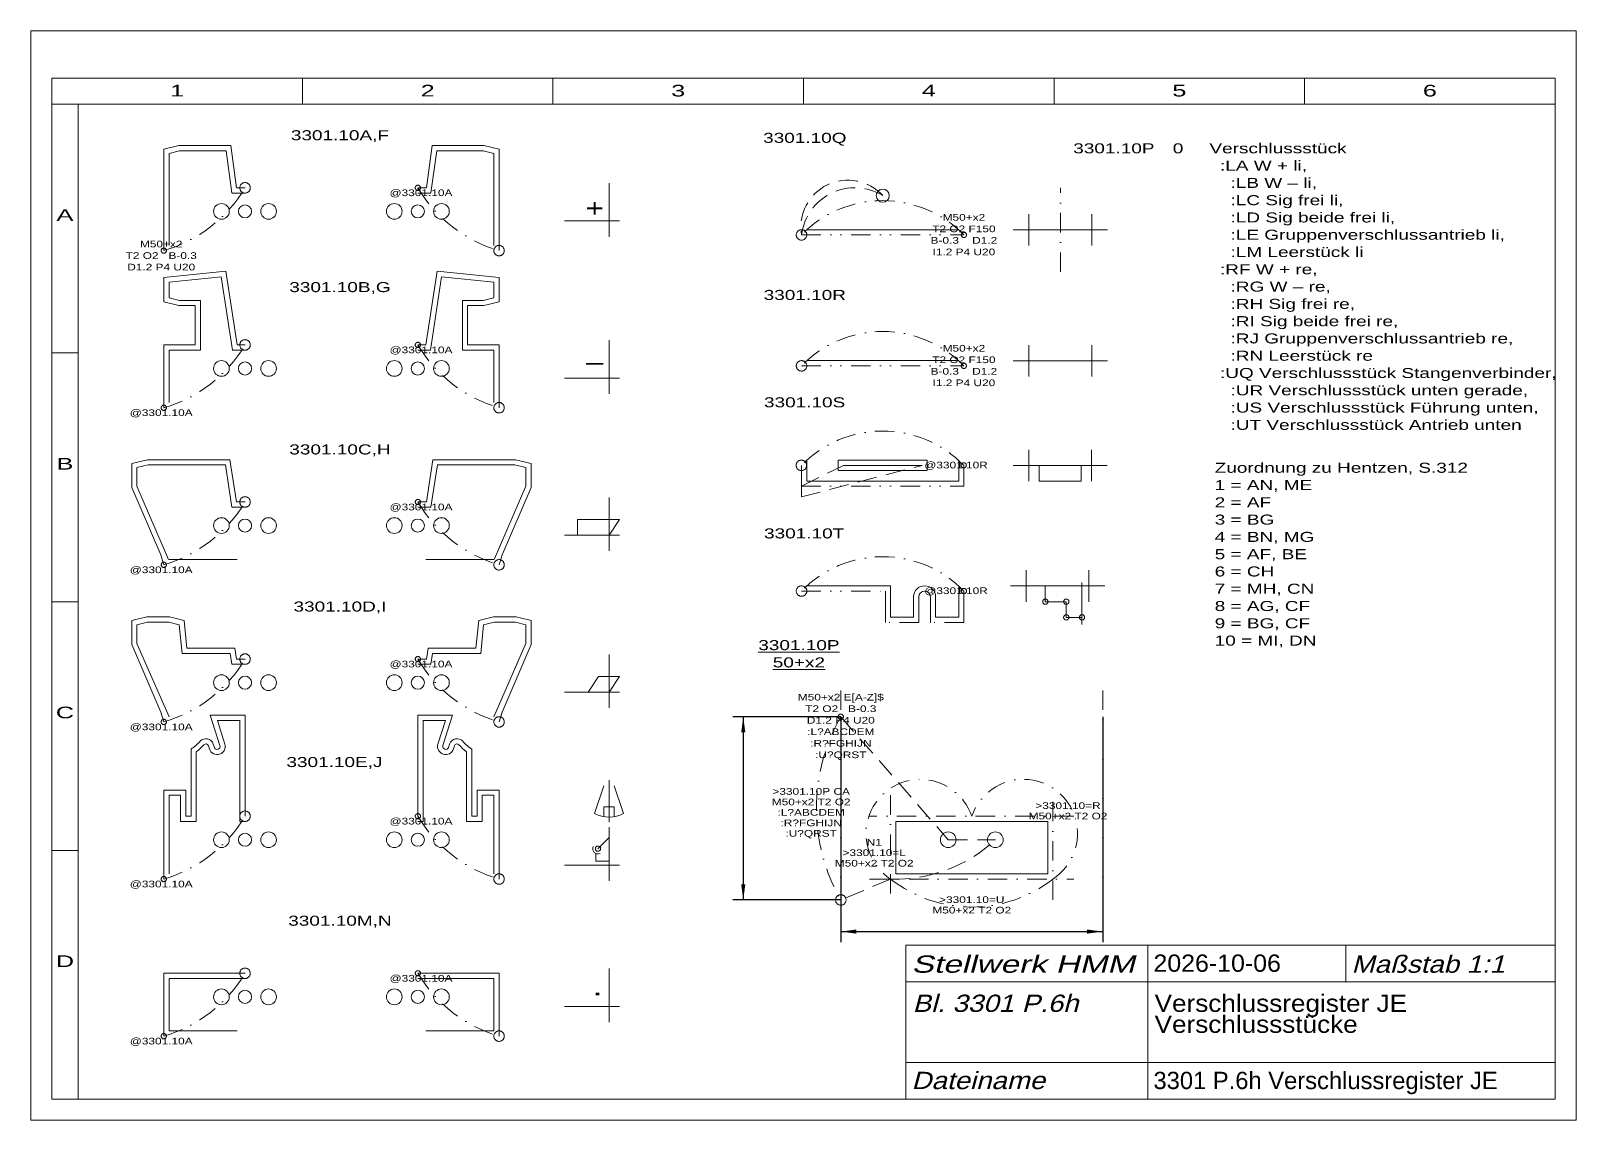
# Model space of a CAD drawing. Extents: x 1 to 296, y 1 to 209.
import ezdxf
from ezdxf.enums import TextEntityAlignment as Align

# ---------------------------------------------------------------- set-up
doc = ezdxf.new("R2010")
doc.units = 0
doc.header["$LTSCALE"] = 7.425
for name, pattern in [('DASHDOT', [1, 0.5, -0.25, 0, -0.25]), ('DASHED', [0.75, 0.5, -0.25]), ('DIVIDE', [1.25, 0.5, -0.25, 0, -0.25, 0, -0.25]), ('PHANTOM', [2.5, 1.25, -0.25, 0.25, -0.25, 0.25, -0.25])]:
    doc.linetypes.add(name, pattern=pattern)
for name, color, linetype, lineweight in [('3301 VERSCHLUSSSTÜCKE', 190, 'CONTINUOUS', 18), ('3301_10A # VERSCHLST_ W+ LI', 30, 'CONTINUOUS', 18), ('3301_10B # VERSCHLST_ W- LI', 30, 'CONTINUOUS', 18), ('3301_10C # VERSCHLST_ SIG FREI LI', 30, 'CONTINUOUS', 18), ('3301_10D # VERSCHLST_ SIG BEIDE LI', 30, 'CONTINUOUS', 18), ('3301_10E # GRU_VERSCHL_ANTR LI', 11, 'CONTINUOUS', 18), ('3301_10F # VERSCHLST_ W+ RE', 15, 'CONTINUOUS', 18), ('3301_10G # VERSCHLST_ W- RE', 15, 'CONTINUOUS', 18), ('3301_10H # VERSCHLST_ SIG FREI RE', 15, 'CONTINUOUS', 18), ('3301_10I # VERSCHLST_ SIG BEIDE RE', 15, 'CONTINUOUS', 18), ('3301_10J # GRU_VERSCHL_ANTR RE', 15, 'CONTINUOUS', 18), ('3301_10M # VERSCHLST_ LEER LI', 30, 'CONTINUOUS', 18), ('3301_10N # VERSCHLST_ LEER RE', 15, 'CONTINUOUS', 18), ('3301_10P # VERSCHLUSSSTÜCK', 30, 'CONTINUOUS', 18), ('3301_10Q # VERSCHLST_ STANGENVERBINDER', 30, 'CONTINUOUS', 18), ('3301_10R # VERSCHLST_ UNTEN GERADE', 30, 'CONTINUOUS', 18), ('3301_10S # VERSCHLST_ FÜHRUNG UNTEN', 30, 'CONTINUOUS', 18), ('3301_10T # VERSCHLST_ ANTRIEB UNTEN', 30, 'CONTINUOUS', 18), ('3301___ VERSCHLUSSREGISTER', 230, 'CONTINUOUS', 0), ('BEMASSUNG', 7, 'CONTINUOUS', 25), ('BESCHRIFTUNG', 7, 'CONTINUOUS', 25), ('GEOMETRIE', 7, 'CONTINUOUS', 0), ('HILFSLINIEN', 3, 'CONTINUOUS', 0), ('MASSGRENZEN', 172, 'CONTINUOUS', 25), ('MASSLINIEN', 172, 'CONTINUOUS', 25), ('MASSTEXTE', 212, 'CONTINUOUS', 25), ('MITTELLINIEN', 5, 'DASHDOT', 13), ('STANDARD', 7, 'CONTINUOUS', 0)]:
    doc.layers.add(name, color=color, linetype=linetype, lineweight=lineweight)
doc.styles.add('Arial', font='arial.ttf')

# ---------------------------------------------------------------- blocks, each defined once
blk = doc.blocks.new('D78649600')
at = {"layer": 'MASSGRENZEN'}
for points in [[(137, 78.0364254379), (137.3915785767, 75.0620908538), (136.6084214233, 75.0620908538)], [(137, 43.0364254379), (136.6084214233, 46.0107600221), (137.3915785767, 46.0107600221)]]:
    blk.add_solid(points, dxfattribs=at)
at = {"layer": 'MASSLINIEN', "color": 172}
for p, q in [((155.625, 78.0364254379), (135, 78.0364254379)), ((137, 78.0364254379), (137, 43.0364254379)), ((155.625, 43.0364254379), (135, 43.0364254379))]:
    blk.add_line(p, q, dxfattribs=at)
blk = doc.blocks.new('D78648832')
at = {"layer": 'MASSGRENZEN'}
for points in [[(155.625, 37), (158.5993345841, 37.3915785767), (158.5993345841, 36.6084214233)], [(205.625, 37), (202.6506654159, 36.6084214233), (202.6506654159, 37.3915785767)]]:
    blk.add_solid(points, dxfattribs=at)
at = {"layer": 'MASSLINIEN', "color": 172}
for p, q in [((155.625, 78.0364254379), (155.625, 35)), ((205.625, 78.0364254379), (205.625, 35)), ((155.625, 37), (205.625, 37))]:
    blk.add_line(p, q, dxfattribs=at)

msp = doc.modelspace()

# ---------------------------------------------------------------- linework, layer by layer
at = {"layer": '3301 VERSCHLUSSSTÜCKE'}
for p, q in [((27.375, 185.6049679642), (29.375, 186.1049679642)), ((29.375, 186.1049679642), (38.2795411926, 186.1049679642)), ((38.2795411926, 186.1049679642), (39.3753212363, 178.0760271385)), ((78.4704588074, 186.1049679642), (77.3746787637, 178.0760271385)), ((87.375, 186.1049679642), (78.4704588074, 186.1049679642)), ((89.375, 185.6049679642), (87.375, 186.1049679642)), ((27.375, 168.0364254379), (27.375, 185.6049679642)), ((89.375, 168.0364254379), (89.375, 185.6049679642)), ((41.875, 178.0364254379), (39.375, 178.0364254379)), ((74.875, 178.0364254379), (77.375, 178.0364254379)), ((149.125, 171.0364254379), (178.125, 171.0364254379)), ((37.3505132664, 162.0332687333), (27.375, 161.0332687333)), ((27.375, 161.0332687333), (27.375, 158.0332687333)), ((37.3505132664, 162.0332687333), (39.4926193508, 148.0364254379)), ((79.3994867336, 162.0332687333), (77.2573806492, 148.0364254379)), ((79.3994867336, 162.0332687333), (89.375, 161.0332687333)), ((89.375, 161.0332687333), (89.375, 158.0332687333)), ((29.375, 157.5332687333), (27.375, 158.0332687333)), ((29.375, 157.5332687333), (33.375, 157.5332687333)), ((33.375, 157.5332687333), (33.375, 148.0364254379)), ((83.375, 157.5332687333), (83.375, 148.0364254379)), ((87.375, 157.5332687333), (83.375, 157.5332687333)), ((87.375, 157.5332687333), (89.375, 158.0332687333)), ((27.375, 148.0364254379), (27.375, 138.0364254379)), ((27.375, 148.0364254379), (33.375, 148.0364254379)), ((39.4926193508, 148.0364254379), (41.875, 148.0364254379)), ((77.2573806492, 148.0364254379), (74.875, 148.0364254379)), ((89.375, 148.0364254379), (83.375, 148.0364254379)), ((89.375, 148.0364254379), (89.375, 138.0364254379)), ((149.125, 146.0364254379), (178.125, 146.0364254379)), ((149.125, 123.0364254379), (149.125, 127.0364254382)), ((155.125, 125.0364254379), (155.125, 127.0364254379)), ((172.125, 127.0364254379), (155.125, 127.0364254379)), ((172.125, 125.0364254379), (172.125, 127.0364254379)), ((178.125, 127.0364254379), (178.125, 123.0364254379)), ((21.25, 125.6049679642), (23.375, 126.1049679642)), ((21.25, 125.6049679642), (21.25, 122.0364254379)), ((23.375, 126.1049679642), (38.1401734271, 126.1049679642)), ((39.375, 118.0364254379), (38.1401734271, 126.1049679642)), ((77.375, 118.0364254379), (78.6098265729, 126.1049679642)), ((93.375, 126.1049679642), (78.6098265729, 126.1049679642)), ((95.5, 125.6049679642), (93.375, 126.1049679642)), ((95.5, 125.6049679642), (95.5, 122.0364254379)), ((155.125, 125.0364254379), (172.125, 125.0364254379)), ((27.275, 108.0364254379), (21.25, 122.0364254379)), ((89.475, 108.0364254379), (95.5, 122.0364254379)), ((149.125, 123.0364254379), (178.125, 123.0364254379)), ((39.375, 118.0364254379), (41.875, 118.0364254379)), ((77.375, 118.0364254379), (74.875, 118.0364254379)), ((40.375, 108.0364254379), (27.375, 108.0364254379)), ((76.375, 108.0364254379), (89.375, 108.0364254379)), ((149.125, 103.0364254378), (165.125, 103.0364254378)), ((165.125, 97.0364254378), (165.125, 103.0364254378)), ((169.525, 100.9364254378), (169.525, 97.0364254378)), ((173.725, 100.9364254378), (173.725, 97.0364254378)), ((178.125, 103.0364254378), (178.125, 97.0364254378)), ((21.25, 95.604967964), (23.25, 96.104967964)), ((21.25, 95.604967964), (21.25, 92.0364254378)), ((23.25, 96.104967964), (27.3249758243, 96.104967964)), ((27.3249758243, 96.104967964), (29.3249758243, 95.604967964)), ((29.3249758243, 95.604967964), (29.875, 90.1047262069)), ((87.4250241757, 95.604967964), (86.875, 90.1047262069)), ((89.4250241757, 96.104967964), (87.4250241757, 95.604967964)), ((93.5, 96.104967964), (89.4250241757, 96.104967964)), ((95.5, 95.604967964), (93.5, 96.104967964)), ((95.5, 95.604967964), (95.5, 92.0364254378)), ((169.525, 97.0364254378), (165.125, 97.0364254378)), ((178.125, 97.0364254378), (173.725, 97.0364254378)), ((27.375, 78.0364254378), (21.25, 92.0364254378)), ((89.375, 78.0364254378), (95.5, 92.0364254378)), ((29.875, 90.1047262069), (39.0584629374, 90.1047262069)), ((39.375, 88.0364254378), (39.0584629374, 90.1047262069)), ((77.375, 88.0364254378), (77.6915370626, 90.1047262069)), ((86.875, 90.1047262069), (77.6915370626, 90.1047262069)), ((41.875, 88.0364254379), (39.375, 88.0364254379)), ((74.875, 88.0364254379), (77.375, 88.0364254379)), ((36.6, 77.3049679642), (38.030312696, 72.8204006751)), ((36.6, 77.3049679642), (40.925, 77.3049679642)), ((40.875, 77.3049679642), (40.875, 58.0364254384)), ((80.15, 77.3049679642), (75.825, 77.3049679642)), ((75.875, 77.3049679642), (75.875, 58.0364254384)), ((80.15, 77.3049679642), (78.719687304, 72.8204006751)), ((32.5806439518, 71.3279741582), (32.5806439518, 58.0364254379)), ((35.0798865261, 71.869143536), (34.8766552864, 72.492757072)), ((81.6701134739, 71.869143536), (81.8733447136, 72.492757072)), ((84.1693560482, 71.3279741582), (84.1693560482, 58.0364254379)), ((27.375, 63.0364254379), (27.375, 48.0364254379)), ((27.375, 63.0364254379), (29.5806439518, 63.0364254379)), ((29.5806439518, 63.0364254379), (29.5806439518, 58.0364254379)), ((89.375, 63.0364254379), (87.1693560482, 63.0364254379)), ((87.1693560482, 63.0364254379), (87.1693560482, 58.0364254379)), ((89.375, 63.0364254379), (89.375, 48.0364254382)), ((29.5806439518, 58.0364254379), (32.5806439518, 58.0364254379)), ((41.875, 58.0364254384), (40.875, 58.0364254384)), ((74.875, 58.0364254384), (75.875, 58.0364254384)), ((84.1693560482, 58.0364254379), (87.1693560482, 58.0364254379)), ((195.125, 58.0364254379), (166.125, 58.0364254379)), ((166.125, 58.0364254379), (166.125, 48.0364254379)), ((195.125, 48.0364254379), (195.125, 58.0364254379)), ((166.125, 48.0364254379), (195.125, 48.0364254379)), ((27.375, 28.0364254378), (41.875, 28.0364254378)), ((27.375, 28.0364254384), (27.375, 18.0364254378)), ((89.375, 28.0364254378), (74.875, 28.0364254378)), ((89.375, 28.0364254384), (89.375, 18.0364254378)), ((40.375, 18.0364254378), (27.375, 18.0364254378)), ((76.375, 18.0364254378), (89.375, 18.0364254378))]:
    msp.add_line(p, q, dxfattribs=at)
for centre, radius in [((37.375, 174.5364254379), 1.5), ((41.875, 174.5364254379), 1.25), ((46.375, 174.5364254379), 1.5), ((70.375, 174.5364254379), 1.5), ((74.875, 174.5364254379), 1.25), ((79.375, 174.5364254379), 1.5), ((37.375, 144.5364254379), 1.5), ((41.875, 144.5364254379), 1.25), ((46.375, 144.5364254379), 1.5), ((70.375, 144.5364254379), 1.5), ((74.875, 144.5364254379), 1.25), ((79.375, 144.5364254379), 1.5), ((37.375, 114.5364254379), 1.5), ((41.875, 114.5364254379), 1.25), ((46.375, 114.5364254379), 1.5), ((70.375, 114.5364254379), 1.5), ((74.875, 114.5364254379), 1.25), ((79.375, 114.5364254379), 1.5), ((37.375, 84.5364254378), 1.5), ((41.875, 84.5364254378), 1.25), ((46.375, 84.5364254378), 1.5), ((70.375, 84.5364254378), 1.5), ((74.875, 84.5364254378), 1.25), ((79.375, 84.5364254378), 1.5), ((37.375, 54.5364254379), 1.5), ((41.875, 54.5364254379), 1.25), ((46.375, 54.5364254379), 1.5), ((70.375, 54.5364254379), 1.5), ((74.875, 54.5364254379), 1.25), ((79.375, 54.5364254379), 1.5), ((37.375, 24.5364254378), 1.5), ((41.875, 24.5364254378), 1.25), ((46.375, 24.5364254378), 1.5), ((70.375, 24.5364254378), 1.5), ((74.875, 24.5364254378), 1.25), ((79.375, 24.5364254378), 1.5)]:
    msp.add_circle(centre, radius, dxfattribs=at)
for centre, radius, start, end in [((171.625, 100.9364254378), 2.1, 0, 180), ((25.6, 80.3049679642), 11.3717108553, 307.869167756, 317.8477671917), ((34.4012631864, 72.3378301497), 0.5, 18.0504227093, 137.8477671917), ((36.5536020361, 72.3494169951), 1.55, 198.0504227093, 377.6896183094), ((80.1963979639, 72.3494169951), 1.55, 162.3103816906, 341.9495772907), ((82.3487368136, 72.3378301497), 0.5, 42.1522328083, 161.9495772907), ((91.15, 80.3049679642), 11.3717108553, 222.1522328083, 232.130832244)]:
    msp.add_arc(centre, radius, start, end, dxfattribs=at)
at = {"layer": '3301_10A # VERSCHLST_ W+ LI'}
for p, q in [((26.375, 186.3857443706), (29.2518943744, 187.1049679642)), ((26.375, 167.0364254379), (26.375, 186.3857443706)), ((29.2518943744, 187.1049679642), (39.152332673, 187.1049679642)), ((39.152332673, 187.1049679642), (40.2535175084, 179.0364254379)), ((41.875, 179.0364254379), (40.2535175084, 179.0364254379))]:
    msp.add_line(p, q, dxfattribs=at)
at = {"layer": '3301_10A # VERSCHLST_ W+ LI', "linetype": 'PHANTOM'}
for centre, radius in [((41.875, 179.0364254379), 1), ((26.375, 167.0364254379), 0.5)]:
    msp.add_circle(centre, radius, dxfattribs=at)
at = {"layer": '3301_10B # VERSCHLST_ W- LI'}
for p, q in [((38.1953854506, 163.122975358), (26.375, 161.9380352817)), ((38.1953854506, 163.122975358), (40.3512204239, 149.0364254379)), ((26.375, 161.9380352817), (26.375, 157.2524923269)), ((29.2518943744, 156.5332687333), (26.375, 157.2524923269)), ((29.2518943744, 156.5332687333), (32.375, 156.5332687333)), ((32.375, 156.5332687333), (32.375, 149.0364254379)), ((26.375, 149.0364254379), (26.375, 137.0364254382)), ((26.375, 149.0364254379), (32.375, 149.0364254379)), ((40.3512204239, 149.0364254379), (41.875, 149.0364254379))]:
    msp.add_line(p, q, dxfattribs=at)
at = {"layer": '3301_10B # VERSCHLST_ W- LI', "linetype": 'PHANTOM'}
for centre, radius in [((41.875, 149.0364254382), 1), ((26.375, 137.0364254382), 0.5)]:
    msp.add_circle(centre, radius, dxfattribs=at)
at = {"layer": '3301_10C # VERSCHLST_ SIG FREI LI'}
for p, q in [((20.25, 126.3969826228), (23.2589377009, 127.1049679642)), ((23.2589377009, 127.1049679642), (38.9987745002, 127.1049679642)), ((40.2336010731, 119.0364254379), (38.9987745002, 127.1049679642)), ((20.25, 126.3969826228), (20.25, 121.8303820328)), ((25.8073303697, 108.9170832484), (20.25, 121.8303820328)), ((40.2336010731, 119.0364254379), (41.875, 119.0364254379)), ((25.8073303697, 108.9170832484), (26.375, 107.0364254385))]:
    msp.add_line(p, q, dxfattribs=at)
at = {"layer": '3301_10C # VERSCHLST_ SIG FREI LI', "linetype": 'PHANTOM'}
for centre, radius in [((41.875, 119.0364254385), 1), ((26.375, 107.0364254385), 0.5)]:
    msp.add_circle(centre, radius, dxfattribs=at)
at = {"layer": '3301_10D # VERSCHLST_ SIG BEIDE LI'}
for p, q in [((20.25, 96.3857443704), (23.1268943744, 97.104967964)), ((20.25, 96.3857443704), (20.25, 91.8303820326)), ((23.1268943744, 97.104967964), (27.4480814499, 97.104967964)), ((27.4480814499, 97.104967964), (30.2500116412, 96.4044854162)), ((30.2500116412, 96.4044854162), (30.7799875621, 91.1047262069)), ((25.8073303697, 78.9170832482), (20.25, 91.8303820326)), ((30.7799875621, 91.1047262069), (39.9170640106, 91.1047262069)), ((40.2336010731, 89.0364254379), (39.9170640106, 91.1047262069)), ((41.875, 89.0364254379), (40.2336010731, 89.0364254379)), ((25.8073303697, 78.9170832482), (26.375, 77.0364254382))]:
    msp.add_line(p, q, dxfattribs=at)
at = {"layer": '3301_10D # VERSCHLST_ SIG BEIDE LI', "linetype": 'PHANTOM'}
for centre, radius in [((41.875, 89.0364254382), 1), ((26.375, 77.0364254382), 0.5)]:
    msp.add_circle(centre, radius, dxfattribs=at)
at = {"layer": '3301_10E # GRU_VERSCHL_ANTR LI'}
for p, q in [((35.2314287999, 78.3049679642), (37.0775961412, 72.5165402364)), ((35.2314287999, 78.3049679642), (41.875, 78.3049679642)), ((41.875, 78.3049679642), (41.875, 59.0364254379)), ((31.5806439518, 71.8312271146), (31.5806439518, 59.0364254379)), ((36.0306707261, 72.1789973806), (35.8274394864, 72.8026109166)), ((26.375, 64.0364254379), (26.375, 47.0364254379)), ((26.375, 64.0364254379), (30.5806439518, 64.0364254379)), ((30.5806439518, 64.0364254379), (30.5806439518, 59.0364254379)), ((30.5806439518, 59.0364254379), (31.5806439518, 59.0364254379))]:
    msp.add_line(p, q, dxfattribs=at)
at = {"layer": '3301_10E # GRU_VERSCHL_ANTR LI', "linetype": 'PHANTOM'}
for centre, radius in [((41.875, 59.0364254382), 1), ((26.375, 47.0364254379), 0.5)]:
    msp.add_circle(centre, radius, dxfattribs=at)
at = {"layer": '3301_10E # GRU_VERSCHL_ANTR LI'}
for centre, radius, start, end in [((34.4012631864, 72.3378301497), 1.5, 18.0504227093, 137.8477671917), ((25.6, 80.3049679642), 10.3717108553, 305.2138914064, 317.8477671917), ((36.5536020361, 72.3494169951), 0.55, 198.0504227093, 377.6896183094)]:
    msp.add_arc(centre, radius, start, end, dxfattribs=at)
at = {"layer": '3301_10F # VERSCHLST_ W+ RE'}
for p, q in [((77.597667327, 187.1049679642), (76.4964824916, 179.0364254379)), ((87.4981056256, 187.1049679642), (77.597667327, 187.1049679642)), ((90.375, 186.3857443706), (87.4981056256, 187.1049679642)), ((90.375, 167.0364254379), (90.375, 186.3857443706)), ((74.875, 179.0364254379), (76.4964824916, 179.0364254379))]:
    msp.add_line(p, q, dxfattribs=at)
at = {"layer": '3301_10F # VERSCHLST_ W+ RE', "linetype": 'PHANTOM'}
for centre, radius in [((74.875, 179.0364254379), 0.5), ((90.375, 167.0364254379), 1)]:
    msp.add_circle(centre, radius, dxfattribs=at)
at = {"layer": '3301_10G # VERSCHLST_ W- RE'}
for p, q in [((78.5546145494, 163.122975358), (76.3987795761, 149.0364254379)), ((78.5546145494, 163.122975358), (90.375, 161.9380352817)), ((90.375, 161.9380352817), (90.375, 157.2524923269)), ((84.375, 156.5332687333), (84.375, 149.0364254379)), ((87.4981056256, 156.5332687333), (84.375, 156.5332687333)), ((87.4981056256, 156.5332687333), (90.375, 157.2524923269)), ((76.3987795761, 149.0364254379), (74.875, 149.0364254379)), ((90.375, 149.0364254379), (84.375, 149.0364254379)), ((90.375, 149.0364254379), (90.375, 137.0364254382))]:
    msp.add_line(p, q, dxfattribs=at)
at = {"layer": '3301_10G # VERSCHLST_ W- RE', "linetype": 'PHANTOM'}
for centre, radius in [((74.875, 149.0364254382), 0.5), ((90.375, 137.0364254382), 1)]:
    msp.add_circle(centre, radius, dxfattribs=at)
at = {"layer": '3301_10H # VERSCHLST_ SIG FREI RE'}
for p, q in [((76.5163989269, 119.0364254379), (77.7512254998, 127.1049679642)), ((93.4910622991, 127.1049679642), (77.7512254998, 127.1049679642)), ((96.5, 126.3969826228), (93.4910622991, 127.1049679642)), ((96.5, 126.3969826228), (96.5, 121.8303820328)), ((90.9426696303, 108.9170832484), (96.5, 121.8303820328)), ((76.5163989269, 119.0364254379), (74.875, 119.0364254379)), ((90.9426696303, 108.9170832484), (90.375, 107.0364254385))]:
    msp.add_line(p, q, dxfattribs=at)
at = {"layer": '3301_10H # VERSCHLST_ SIG FREI RE', "linetype": 'PHANTOM'}
for centre, radius in [((74.875, 119.0364254385), 0.5), ((90.375, 107.0364254385), 1)]:
    msp.add_circle(centre, radius, dxfattribs=at)
at = {"layer": '3301_10I # VERSCHLST_ SIG BEIDE RE'}
for p, q in [((86.4999883588, 96.4044854162), (85.9700124379, 91.1047262069)), ((89.3019185501, 97.104967964), (86.4999883588, 96.4044854162)), ((93.6231056256, 97.104967964), (89.3019185501, 97.104967964)), ((96.5, 96.3857443704), (93.6231056256, 97.104967964)), ((96.5, 96.3857443704), (96.5, 91.8303820326)), ((90.9426696303, 78.9170832482), (96.5, 91.8303820326)), ((74.875, 89.0364254379), (76.5163989269, 89.0364254379)), ((76.5163989269, 89.0364254379), (76.8329359894, 91.1047262069)), ((85.9700124379, 91.1047262069), (76.8329359894, 91.1047262069)), ((90.9426696303, 78.9170832482), (90.375, 77.0364254382))]:
    msp.add_line(p, q, dxfattribs=at)
at = {"layer": '3301_10I # VERSCHLST_ SIG BEIDE RE', "linetype": 'PHANTOM'}
for centre, radius in [((74.875, 89.0364254382), 0.5), ((90.375, 77.0364254382), 1)]:
    msp.add_circle(centre, radius, dxfattribs=at)
at = {"layer": '3301_10J # GRU_VERSCHL_ANTR RE'}
for p, q in [((81.5185712001, 78.3049679642), (74.875, 78.3049679642)), ((74.875, 78.3049679642), (74.875, 59.0364254379)), ((81.5185712001, 78.3049679642), (79.6724038588, 72.5165402364)), ((80.7193292739, 72.1789973806), (80.9225605136, 72.8026109166)), ((85.1693560482, 71.8312271146), (85.1693560482, 59.0364254379)), ((90.375, 64.0364254379), (86.1693560482, 64.0364254379)), ((86.1693560482, 64.0364254379), (86.1693560482, 59.0364254379)), ((90.375, 64.0364254379), (90.375, 47.0364254382)), ((85.1693560482, 59.0364254379), (86.1693560482, 59.0364254379))]:
    msp.add_line(p, q, dxfattribs=at)
at = {"layer": '3301_10J # GRU_VERSCHL_ANTR RE', "linetype": 'PHANTOM'}
for centre, radius in [((74.875, 59.0364254382), 0.5), ((90.375, 47.0364254382), 1)]:
    msp.add_circle(centre, radius, dxfattribs=at)
at = {"layer": '3301_10J # GRU_VERSCHL_ANTR RE'}
for centre, radius, start, end in [((82.3487368136, 72.3378301497), 1.5, 42.1522328083, 161.9495772907), ((80.1963979639, 72.3494169951), 0.55, 162.3103816906, 341.9495772907), ((91.15, 80.3049679642), 10.3717108553, 222.1522328083, 234.7861085936)]:
    msp.add_arc(centre, radius, start, end, dxfattribs=at)
at = {"layer": '3301_10M # VERSCHLST_ LEER LI'}
for p, q in [((26.375, 29.0364254378), (41.875, 29.0364254378)), ((26.375, 29.0364254384), (26.375, 17.0364254384))]:
    msp.add_line(p, q, dxfattribs=at)
at = {"layer": '3301_10M # VERSCHLST_ LEER LI', "linetype": 'PHANTOM'}
for centre, radius in [((41.875, 29.0364254384), 1), ((26.375, 17.0364254384), 0.5)]:
    msp.add_circle(centre, radius, dxfattribs=at)
at = {"layer": '3301_10N # VERSCHLST_ LEER RE'}
for p, q in [((90.375, 29.0364254378), (74.875, 29.0364254378)), ((90.375, 29.0364254384), (90.375, 17.0364254384))]:
    msp.add_line(p, q, dxfattribs=at)
at = {"layer": '3301_10N # VERSCHLST_ LEER RE', "linetype": 'PHANTOM'}
for centre, radius in [((74.875, 29.0364254384), 0.5), ((90.375, 17.0364254385), 1)]:
    msp.add_circle(centre, radius, dxfattribs=at)
at = {"layer": '3301_10P # VERSCHLUSSSTÜCK', "linetype": 'DASHED'}
for p, q in [((155.625, 78.0364254379), (176.125, 54.5364254379)), ((176.125, 54.5364254379), (185.125, 54.5364254379)), ((165.125, 47.0364254379), (155.625, 43.0364254379))]:
    msp.add_line(p, q, dxfattribs=at)
at = {"layer": '3301_10P # VERSCHLUSSSTÜCK', "linetype": 'PHANTOM'}
for centre, radius in [((155.625, 78.0364254379), 0.5), ((155.625, 43.0364254379), 1)]:
    msp.add_circle(centre, radius, dxfattribs=at)
at = {"layer": '3301_10P # VERSCHLUSSSTÜCK'}
for centre in [(176.125, 54.5364254379), (185.125, 54.5364254379)]:
    msp.add_circle(centre, 1.5, dxfattribs=at)
at = {"layer": '3301_10P # VERSCHLUSSSTÜCK', "linetype": 'DASHDOT'}
for centre, radius, start, end in [((170.8060344828, 55.708839231), 10.3674931296, 18.7211993497, 236.7724114248), ((190.4439655174, 55.7088392312), 10.3674931297, 303.227588574, 521.2788006513), ((180.625, 66.839011644), 25.1474137925, 231.9487879236, 308.0512120762)]:
    msp.add_arc(centre, radius, start, end, dxfattribs=at)
at = {"layer": '3301_10P # VERSCHLUSSSTÜCK', "linetype": 'DASHED'}
msp.add_arc((166.0941367775, 74.8687273647), 27.8491697656, 268.0057337067, 313.1063567325, dxfattribs=at)
at = {"layer": '3301_10Q # VERSCHLST_ STANGENVERBINDER', "linetype": 'DIVIDE'}
msp.add_line((148.125, 170.0364254379), (179.125, 170.0364254379), dxfattribs=at)
at = {"layer": '3301_10Q # VERSCHLST_ STANGENVERBINDER'}
msp.add_circle((163.625, 177.5364254379), 1.25, dxfattribs=at)
at = {"layer": '3301_10Q # VERSCHLST_ STANGENVERBINDER', "linetype": 'PHANTOM'}
for centre, radius in [((148.125, 170.0364254379), 1), ((179.125, 170.0364254379), 0.5)]:
    msp.add_circle(centre, radius, dxfattribs=at)
at = {"layer": '3301_10Q # VERSCHLST_ STANGENVERBINDER', "linetype": 'DASHED'}
for centre, radius, start, end in [((156.9647141251, 171.5343495794), 8.9657304525, 42.0243510585, 189.6176328899), ((158.2803336498, 168.8154025617), 10.2284748816, 58.4980099797, 173.1439739687)]:
    msp.add_arc(centre, radius, start, end, dxfattribs=at)
at = {"layer": '3301_10R # VERSCHLST_ UNTEN GERADE', "linetype": 'DIVIDE'}
msp.add_line((148.125, 145.0364254379), (179.125, 145.0364254379), dxfattribs=at)
at = {"layer": '3301_10R # VERSCHLST_ UNTEN GERADE', "linetype": 'PHANTOM'}
for centre, radius in [((148.125, 145.0364254379), 1), ((179.125, 145.0364254379), 0.5)]:
    msp.add_circle(centre, radius, dxfattribs=at)
at = {"layer": '3301_10S # VERSCHLST_ FÜHRUNG UNTEN'}
for p, q in [((148.0878097444, 126.0364254382), (148.0878097444, 120)), ((171.125, 126.0364254379), (156.125, 126.0364254379)), ((179.0878097444, 126.0364254382), (179.0878097444, 122.0364254379))]:
    msp.add_line(p, q, dxfattribs=at)
at = {"layer": '3301_10S # VERSCHLST_ FÜHRUNG UNTEN', "linetype": 'DASHED'}
for p, q in [((148.0878097444, 120), (171.125, 126.0364254379)), ((148.0878097444, 122.0364254379), (156.125, 126.0364254379))]:
    msp.add_line(p, q, dxfattribs=at)
at = {"layer": '3301_10S # VERSCHLST_ FÜHRUNG UNTEN', "linetype": 'DIVIDE'}
msp.add_line((148.0878097444, 122.0364254379), (179.0878097444, 122.0364254379), dxfattribs=at)
at = {"layer": '3301_10S # VERSCHLST_ FÜHRUNG UNTEN', "linetype": 'PHANTOM'}
for centre, radius in [((148.0878097444, 126.0364254382), 1), ((179.0878097444, 126.0364254382), 0.5)]:
    msp.add_circle(centre, radius, dxfattribs=at)
at = {"layer": '3301_10T # VERSCHLST_ ANTRIEB UNTEN', "linetype": 'DIVIDE'}
for p, q in [((148.125, 102.0364254378), (164.125, 102.0364254378)), ((170.525, 96.0364254378), (164.125, 96.0364254378)), ((179.125, 96.0364254378), (172.725, 96.0364254378))]:
    msp.add_line(p, q, dxfattribs=at)
at = {"layer": '3301_10T # VERSCHLST_ ANTRIEB UNTEN'}
for p, q in [((164.125, 96.0364254378), (164.125, 102.0364254378)), ((170.525, 100.9364254378), (170.525, 96.0364254378)), ((172.725, 100.9364254378), (172.725, 96.0364254378)), ((179.125, 102.0364254378), (179.125, 96.0364254378))]:
    msp.add_line(p, q, dxfattribs=at)
at = {"layer": '3301_10T # VERSCHLST_ ANTRIEB UNTEN', "linetype": 'PHANTOM'}
for centre, radius in [((148.125, 102.0364254378), 1), ((179.125, 102.0364254378), 0.5)]:
    msp.add_circle(centre, radius, dxfattribs=at)
at = {"layer": '3301_10T # VERSCHLST_ ANTRIEB UNTEN'}
msp.add_arc((171.625, 100.9364254378), 1.1, 0, 180, dxfattribs=at)
at = {"layer": '3301___ VERSCHLUSSREGISTER', "linetype": 'DASHDOT'}
for centre, radius, start, end in [((18.8522727275, 192.7636981651), 26.8045516209, 286.2990690598, 329.194541714), ((97.8977272725, 192.7636981651), 26.8045516209, 210.805458286, 253.7009309402), ((163.625, 154.9978582897), 21.5964928142, 44.134335836, 135.865664164), ((163.625, 129.9978582897), 21.5964928142, 44.134335836, 135.865664164), ((18.8522727277, 162.7636981654), 26.8045516208, 286.2990690595, 329.1945417137), ((97.8977272723, 162.7636981654), 26.8045516208, 210.8054582863, 253.7009309405), ((163.5878097444, 110.99785829), 21.5964928142, 44.134335836, 135.865664164), ((18.852272728, 132.7636981655), 26.8045516205, 286.2990690588, 329.194541713), ((97.897727272, 132.7636981655), 26.8045516205, 210.805458287, 253.7009309412), ((163.625, 86.9978582895), 21.5964928142, 44.134335836, 135.865664164), ((18.8522727277, 102.7636981654), 26.8045516208, 286.2990690595, 329.1945417137), ((97.8977272723, 102.7636981654), 26.8045516208, 210.8054582863, 253.7009309405), ((186.1654077701, 60.5364254379), 35.1989560465, 150.1868020253, 209.8131979747), ((18.8522727269, 72.7636981654), 26.8045516213, 286.2990690609, 329.1945417151), ((97.8977272727, 72.7636981655), 26.804551621, 210.8054582856, 253.7009309398), ((18.852272728, 42.7636981654), 26.8045516205, 286.2990690588, 329.194541713), ((97.8977272718, 42.7636981654), 26.8045516204, 210.8054582872, 253.7009309414)]:
    msp.add_arc(centre, radius, start, end, dxfattribs=at)
at = {"layer": 'GEOMETRIE'}
for p, q in [((111.3835969664, 169.7040787858), (111.3835969664, 179.9235727062)), ((102.8514642423, 172.7040757858), (113.3835949664, 172.7040757858)), ((191.5371902556, 168.0000029997), (191.5371902556, 173.9999969997)), ((203.5345449468, 168.0000029997), (203.5345449468, 173.9999969997)), ((188.5371932556, 170.9999999997), (206.5345419468, 170.9999999997)), ((111.3835969664, 139.7040787858), (111.3835969664, 149.9235727062)), ((191.5371902556, 143.0000029997), (191.5371902556, 148.9999969997)), ((203.5345449468, 143.0000029997), (203.5345449468, 148.9999969997)), ((188.5371932556, 145.9999999997), (206.5345419468, 145.9999999997)), ((102.8514642423, 142.7040757858), (113.3835949664, 142.7040757858)), ((191.5, 123.000003), (191.5, 128.999997)), ((203.4973546912, 123.000003), (203.4973546912, 128.999997)), ((188.500003, 126), (206.4973516912, 126)), ((193.499998, 126), (193.499998, 123.000003)), ((201.49999, 123.000003), (201.49999, 126)), ((193.499998, 123.000003), (201.49999, 123.000003)), ((111.3835969664, 109.7040787857), (111.3835969664, 119.9235727061)), ((105.3809696577, 112.7040757856), (105.3809696561, 115.7040727857)), ((105.3809696561, 115.7040727857), (113.3835949664, 115.7040727857)), ((113.3835949664, 115.7040727857), (111.3835969664, 112.7040757857)), ((102.8514642423, 112.7040757857), (113.3835949664, 112.7040757857)), ((191, 100.000003), (191, 105.999997)), ((201.6667609686, 95.666674), (201.6667609686, 103.666666)), ((202.9973546912, 100.000003), (202.9973546912, 105.999997)), ((188.000003, 103), (205.9973516912, 103)), ((194.6667679686, 102.9999999999), (194.6667679686, 100.000003)), ((194.6667679686, 100.000003), (198.6667639686, 100.0000029999)), ((198.6667639686, 100.0000029999), (198.6667639686, 97.0000059999)), ((198.6667639686, 97.0000059999), (201.6667609686, 97.000006)), ((111.3835969664, 79.7040787855), (111.3835969664, 89.9235727059)), ((109.3822823113, 85.7040727855), (107.3822843113, 82.7040757855)), ((109.3822823113, 85.7040727855), (113.3835949664, 85.7040727855)), ((113.3835949664, 85.7040727855), (111.3835969664, 82.7040757855)), ((102.8514642423, 82.7040757855), (113.3835949664, 82.7040757855)), ((111.3835969664, 57.9013503978), (111.3835969664, 65.9013423978)), ((110.3835979664, 64.8511556006), (108.6101003404, 59.5306627226)), ((112.3835959664, 64.8511556006), (114.1570935924, 59.5306627226)), ((110.3835979665, 58.9350817336), (110.3835979674, 60.8511596006)), ((110.3835979674, 60.8511596006), (112.3835959674, 60.8511596006)), ((112.3835959674, 60.8511596006), (112.3835959674, 58.9350817338)), ((111.3835969664, 46.7040787853), (111.3835969664, 56.9235727058)), ((111.3835969664, 54.9540705353), (109.2622787442, 52.8327523131)), ((108.8835994664, 50.4540750353), (108.8835994664, 51.9072254337)), ((108.8835994664, 50.4540750353), (111.3835969664, 50.4540750353)), ((102.8514642423, 49.7040757853), (113.3835949664, 49.7040757853)), ((111.3835969664, 19.7040787855), (111.3835969664, 29.9235727059)), ((102.8514642423, 22.7040757855), (113.3835949664, 22.7040757855))]:
    msp.add_line(p, q, dxfattribs=at)
for centre in [(194.6667679686, 100.000003), (198.6667639686, 100.0000029999), (198.6667639686, 97.0000059999), (201.6667609686, 97.000006), (109.2622787442, 52.8327523131)]:
    msp.add_circle(centre, 0.4999995, dxfattribs=at)
for centre, radius, start, end in [((111.3835969664, 64.8511556006), 5.999994, 242.4676150077, 297.5323849923), ((109.2622787442, 52.8327523131), 0.999999, 157.024312837, 292.975687163)]:
    msp.add_arc(centre, radius, start, end, dxfattribs=at)
at = {"layer": 'HILFSLINIEN'}
msp.add_line((172.125, 127.0364254379), (155.125, 127.0364254379), dxfattribs=at)
at = {"layer": 'MITTELLINIEN'}
for p, q in [((197.5358676012, 163.0000029997), (197.5358676012, 178.9999969997)), ((155.625, 83.0364254379), (155.625, 38.0364254379)), ((205.625, 83.0364254379), (205.625, 38.0364254379)), ((165.125, 63.0364254379), (165.125, 43.0364254379)), ((196.125, 43.0364254379), (196.125, 63.0364254379)), ((200.125, 59.0364254379), (161.125, 59.0364254379)), ((161.125, 47.0364254379), (200.125, 47.0364254379))]:
    msp.add_line(p, q, dxfattribs=at)
at = {"layer": 'STANDARD'}
for p, q in [((296, 209), (1, 209)), ((1, 209), (1, 1)), ((296, 1), (296, 209)), ((292, 200), (5, 200)), ((5, 200), (5, 195)), ((52.8333333333, 200), (52.8333333333, 195)), ((100.6666666667, 200), (100.6666666667, 195)), ((148.5, 200), (148.5, 195)), ((196.3333333333, 200), (196.3333333333, 195)), ((244.1666666667, 200), (244.1666666667, 195)), ((292, 200), (292, 195)), ((5, 195), (5, 5)), ((10, 195), (5, 195)), ((10, 195), (10, 5)), ((292, 195), (10, 195)), ((292, 5), (292, 195)), ((5, 147.5), (10, 147.5)), ((5, 100), (10, 100)), ((5, 52.5), (10, 52.5)), ((5, 5), (10, 5)), ((10, 5), (292, 5)), ((1, 1), (296, 1))]:
    msp.add_line(p, q, dxfattribs=at)
at = {"layer": 'STANDARD', "lineweight": 0}
for p, q in [((168.0194301994, 34.4), (291.9134472934, 34.4)), ((168.0194301994, 34.4), (168.0194301994, 5)), ((214.2194301994, 34.4), (214.2194301994, 5)), ((252.0194301994, 34.4), (252.0194301994, 27.4)), ((168.0194301994, 27.4), (291.9134472934, 27.4)), ((168.0194301994, 12), (291.9134472934, 12))]:
    msp.add_line(p, q, dxfattribs=at)

# ---------------------------------------------------------------- block references
at = {"layer": 'BEMASSUNG'}
for name in ['D78649600', 'D78648832']:
    msp.add_blockref(name, (0, 0), dxfattribs=at)

# ---------------------------------------------------------------- texts
at = {"layer": '3301_10A # VERSCHLST_ W+ LI', "linetype": 'DASHED', "insert": (25.875, 166.0871848129), "char_height": 1.275, "attachment_point": 5, "line_spacing_factor": 1.0352941176, "style": 'Arial'}
msp.add_mtext('\\W1.271908;M50+x2 \\PT2 O2   B-0.3\\PD1.2 P4 U20\\P', dxfattribs=at)
at = {"layer": '3301_10B # VERSCHLST_ W- LI', "linetype": 'DASHED', "style": 'Arial', "width": 1.2719070631}
msp.add_text('@3301.10A', height=1.275, dxfattribs=at).set_placement((25.875, 136.0871848132), align=Align.MIDDLE_CENTER)
at = {"layer": '3301_10C # VERSCHLST_ SIG FREI LI', "linetype": 'DASHED', "style": 'Arial', "width": 1.2719070631}
msp.add_text('@3301.10A', height=1.275, dxfattribs=at).set_placement((25.875, 106.0871848135), align=Align.MIDDLE_CENTER)
at = {"layer": '3301_10D # VERSCHLST_ SIG BEIDE LI', "linetype": 'DASHED', "style": 'Arial', "width": 1.2719070631}
msp.add_text('@3301.10A', height=1.275, dxfattribs=at).set_placement((25.875, 76.0871848132), align=Align.MIDDLE_CENTER)
at = {"layer": '3301_10E # GRU_VERSCHL_ANTR LI', "linetype": 'DASHED', "style": 'Arial', "width": 1.2719070631}
msp.add_text('@3301.10A', height=1.275, dxfattribs=at).set_placement((25.875, 46.0871848132), align=Align.MIDDLE_CENTER)
at = {"layer": '3301_10F # VERSCHLST_ W+ RE', "linetype": 'DASHED', "style": 'Arial', "width": 1.2719070631}
msp.add_text('@3301.10A', height=1.275, dxfattribs=at).set_placement((75.475, 178.0871848135), align=Align.MIDDLE_CENTER)
at = {"layer": '3301_10G # VERSCHLST_ W- RE', "linetype": 'DASHED', "style": 'Arial', "width": 1.2719070631}
msp.add_text('@3301.10A', height=1.275, dxfattribs=at).set_placement((75.475, 148.0871848135), align=Align.MIDDLE_CENTER)
at = {"layer": '3301_10H # VERSCHLST_ SIG FREI RE', "linetype": 'DASHED', "style": 'Arial', "width": 1.2719070631}
msp.add_text('@3301.10A', height=1.275, dxfattribs=at).set_placement((75.475, 118.0871848139), align=Align.MIDDLE_CENTER)
at = {"layer": '3301_10I # VERSCHLST_ SIG BEIDE RE', "linetype": 'DASHED', "style": 'Arial', "width": 1.2719070631}
msp.add_text('@3301.10A', height=1.275, dxfattribs=at).set_placement((75.475, 88.0871848135), align=Align.MIDDLE_CENTER)
at = {"layer": '3301_10J # GRU_VERSCHL_ANTR RE', "linetype": 'DASHED', "style": 'Arial', "width": 1.2719070631}
msp.add_text('@3301.10A', height=1.275, rotation=360, dxfattribs=at).set_placement((75.475, 58.0871848135), align=Align.MIDDLE_CENTER)
at = {"layer": '3301_10M # VERSCHLST_ LEER LI', "linetype": 'DASHED', "style": 'Arial', "width": 1.2719070631}
msp.add_text('@3301.10A', height=1.275, dxfattribs=at).set_placement((25.875, 16.0871848134), align=Align.MIDDLE_CENTER)
at = {"layer": '3301_10N # VERSCHLST_ LEER RE', "linetype": 'DASHED', "style": 'Arial', "width": 1.2719070631}
msp.add_text('@3301.10A', height=1.275, dxfattribs=at).set_placement((75.475, 28.0871848137), align=Align.MIDDLE_CENTER)
at = {"layer": '3301_10P # VERSCHLUSSSTÜCK', "linetype": 'DASHED', "char_height": 1.275, "attachment_point": 5, "style": 'Arial'}
for s, insert, line_spacing_factor in [('\\W1.271926;M50+x2 E[A-Z]$\\PT2 O2   B-0.3\\PD1.2 P4 U20\\P:L?ABCDEM\\P:R?FGHIJN\\P:U?QRST', (155.625, 76.0871848129), 1.0352941176), ('\\W1.271894;>3301.10=R\\PM50+x2 T2 O2\\P', (199, 60.050759375), 0.9411764706), ('\\W1.271948;N1\\P>3301.10=L\\PM50+x2 T2 O2\\P', (162, 52.050759375), 0.9411764706), ('\\W1.271894;>3301.10=U\\PM50+x2 T2 O2\\P', (180.625, 42.0871848128), 0.9411764706)]:
    msp.add_mtext(s, dxfattribs=dict(at, insert=insert, line_spacing_factor=line_spacing_factor))
at = {"layer": '3301_10Q # VERSCHLST_ STANGENVERBINDER', "linetype": 'DASHED', "insert": (179.125, 170.0871848129), "char_height": 1.275, "attachment_point": 5, "line_spacing_factor": 1.0352941176, "style": 'Arial'}
msp.add_mtext('\\W1.271908;M50+x2 \\PT2 O2 F150\\PB-0.3    D1.2\\PI1.2 P4 U20\\P', dxfattribs=at)
at = {"layer": '3301_10R # VERSCHLST_ UNTEN GERADE', "linetype": 'DASHED', "insert": (179.125, 145.0871848129), "char_height": 1.275, "attachment_point": 5, "line_spacing_factor": 1.0352941176, "style": 'Arial'}
msp.add_mtext('\\W1.271908;M50+x2 \\PT2 O2 F150\\PB-0.3    D1.2\\PI1.2 P4 U20\\P', dxfattribs=at)
at = {"layer": '3301_10S # VERSCHLST_ FÜHRUNG UNTEN', "linetype": 'DASHED', "style": 'Arial', "width": 1.2719069656}
msp.add_text('@3301.10R', height=1.275, dxfattribs=at).set_placement((177.625, 126.0871848135), align=Align.MIDDLE_CENTER)
at = {"layer": '3301_10T # VERSCHLST_ ANTRIEB UNTEN', "linetype": 'DASHED', "style": 'Arial', "width": 1.2719069656}
msp.add_text('@3301.10R', height=1.275, dxfattribs=at).set_placement((177.625, 102.0871848132), align=Align.MIDDLE_CENTER)
at = {"layer": '3301___ VERSCHLUSSREGISTER', "linetype": 'DASHDOT', "style": 'Arial', "width": 1.356635514}
msp.add_text('0', height=1.9125, dxfattribs=at).set_placement((219, 187.5323890625), align=Align.TOP_LEFT)
at = {"layer": '3301___ VERSCHLUSSREGISTER', "linetype": 'DASHDOT', "style": 'Arial'}
for s, insert, char_height, attachment_point, line_spacing_factor in [('\\W1.356597;3301.10P\\P', (200, 187.5323890625), 1.9125, 1, 1.0352941176), ('\\W1.356652;Verschlussstück\\P  :LA W + li,\\P    :LB W – li,\\P    :LC Sig frei li,\\P    :LD Sig beide frei li, \\P    :LE Gruppenverschlussantrieb li,\\P    :LM Leerstück li\\P  :RF W + re,\\P    :RG W – re,\\P    :RH Sig frei re,\\P    :RI Sig beide frei re, \\P    :RJ Gruppenverschlussantrieb re,\\P    :RN Leerstück re\\P  :UQ Verschlussstück Stangenverbinder,\\P    :UR Verschlussstück unten gerade,\\P    :US Verschlussstück Führung unten,\\P    :UT Verschlussstück Antrieb unten', (226, 187.5323890625), 1.9125, 1, 1.0352941176), ('\\W1.271926;>3301.10P CA\\PM50+x2 T2 O2\\P:L?ABCDEM\\P:R?FGHIJN\\P:U?QRST', (149.9664517236, 59.5871848129), 1.275, 5, 0.9411764706)]:
    msp.add_mtext(s, dxfattribs=dict(at, insert=insert, char_height=char_height, attachment_point=attachment_point, line_spacing_factor=line_spacing_factor))
at = {"layer": '3301___ VERSCHLUSSREGISTER', "insert": (147.625, 90.0397136246), "char_height": 1.9125, "attachment_point": 5, "line_spacing_factor": 1.0352941176, "style": 'Arial'}
msp.add_mtext('\\W1.356597;\\L3301.10P\\P50+x2', dxfattribs=at)
at = {"layer": 'BESCHRIFTUNG', "style": 'Arial'}
for s, height, width, p in [('3301.10A,F', 1.9125, 1.3565852548, (60, 189.0761390625)), ('3301.10Q', 1.9125, 1.3565908142, (148.75, 188.5761390625)), ('+', 3.3999966, 1.2716851194, (108.627394974, 175.1771080595)), ('3301.10B,G', 1.9125, 1.3565672947, (60, 160.0761390628)), ('3301.10R', 1.9125, 1.3565980846, (148.75, 158.5761390625)), ('–', 3.3999966, 1.2715365262, (108.627394974, 145.8437740597)), ('3301.10S', 1.9125, 1.3565968311, (148.7128097444, 138.0761390625)), ('3301.10C,H', 1.9125, 1.3565746636, (60, 129.0761390631)), ('3301.10T', 1.9125, 1.3566137976, (148.625, 113.0397136246)), ('3301.10D,I', 1.9125, 1.3565468087, (60, 99.0761390628)), ('3301.10E,J', 1.9125, 1.3565905589, (58.9465557316, 69.3777083365)), ('3301.10M,N', 1.9125, 1.356570067, (60, 39.0761390629)), ('·', 3.3999966, 1.5245397376, (109.190617043, 25.4230856736))]:
    msp.add_text(s, height=height, dxfattribs=dict(at, width=width)).set_placement(p, align=Align.MIDDLE_CENTER)
at = {"layer": 'BESCHRIFTUNG', "style": 'Arial', "oblique": 15}
for s, width, p in [('Stellwerk HMM', 1.3758039542, (169.1145333333, 32.4386)), ('Maßstab 1:1', 1.1437192123, (253.1145333333, 32.4386)), ('Bl. 3301 P.6h', 1.1437204198, (169.3344888889, 24.9601111111)), ('Dateiname', 1.1437088374, (169.1145333333, 10.2230888889))]:
    msp.add_text(s, height=3.3, dxfattribs=dict(at, width=width)).set_placement(p, align=Align.TOP_LEFT)
at = {"layer": 'BESCHRIFTUNG', "style": 'Arial'}
for s, width, p in [('2026-10-06', 1.0318366578, (215.3145333333, 32.6230888889)), ('3301 P.6h Verschlussregister JE', 0.9827813311, (215.3145333333, 10.2230888889))]:
    msp.add_text(s, height=3.3, dxfattribs=dict(at, width=width)).set_placement(p, align=Align.TOP_LEFT)
at = {"layer": 'BESCHRIFTUNG', "attachment_point": 1, "style": 'Arial'}
for s, insert, char_height, line_spacing_factor in [('\\W1.356574;Zuordnung zu Hentzen, S.312\\P1 = AN, ME\\P2 = AF\\P3 = BG\\P4 = BN, MG\\P5 = AF, BE\\P6 = CH\\P7 = MH, CN\\P8 = AG, CF\\P9 = BG, CF\\P10 = MI, DN', (227, 126.5323890625), 1.9125, 1.0352941176), ('\\W1.080977;Verschlussregister JE\\PVerschlussstücke', (215.5344888889, 24.9601111111), 3.3, 0.7272727273)]:
    msp.add_mtext(s, dxfattribs=dict(at, insert=insert, char_height=char_height, line_spacing_factor=line_spacing_factor))
at = {"layer": 'STANDARD', "style": 'Arial'}
for s, width, p in [('1', 1.5479225906, (28.9166666667, 196.4732039063)), ('2', 1.5479215945, (76.75, 196.4732039063)), ('3', 1.5479227899, (124.5833333333, 196.4732039063)), ('4', 1.5479225906, (172.4166666667, 196.4732039063)), ('5', 1.5479217937, (220.25, 196.4732039063)), ('6', 1.5479225906, (268.0833333333, 196.4732039063)), ('A', 1.547986837, (7.5, 172.7232039063)), ('B', 1.5479872357, (7.5, 125.2232039063)), ('C', 1.5481032827, (7.5, 77.7232039063)), ('D', 1.54810405, (7.5, 30.2232039062))]:
    msp.add_text(s, height=2.23125, dxfattribs=dict(at, width=width)).set_placement(p, align=Align.CENTER)

doc.saveas('drawing.dxf')
